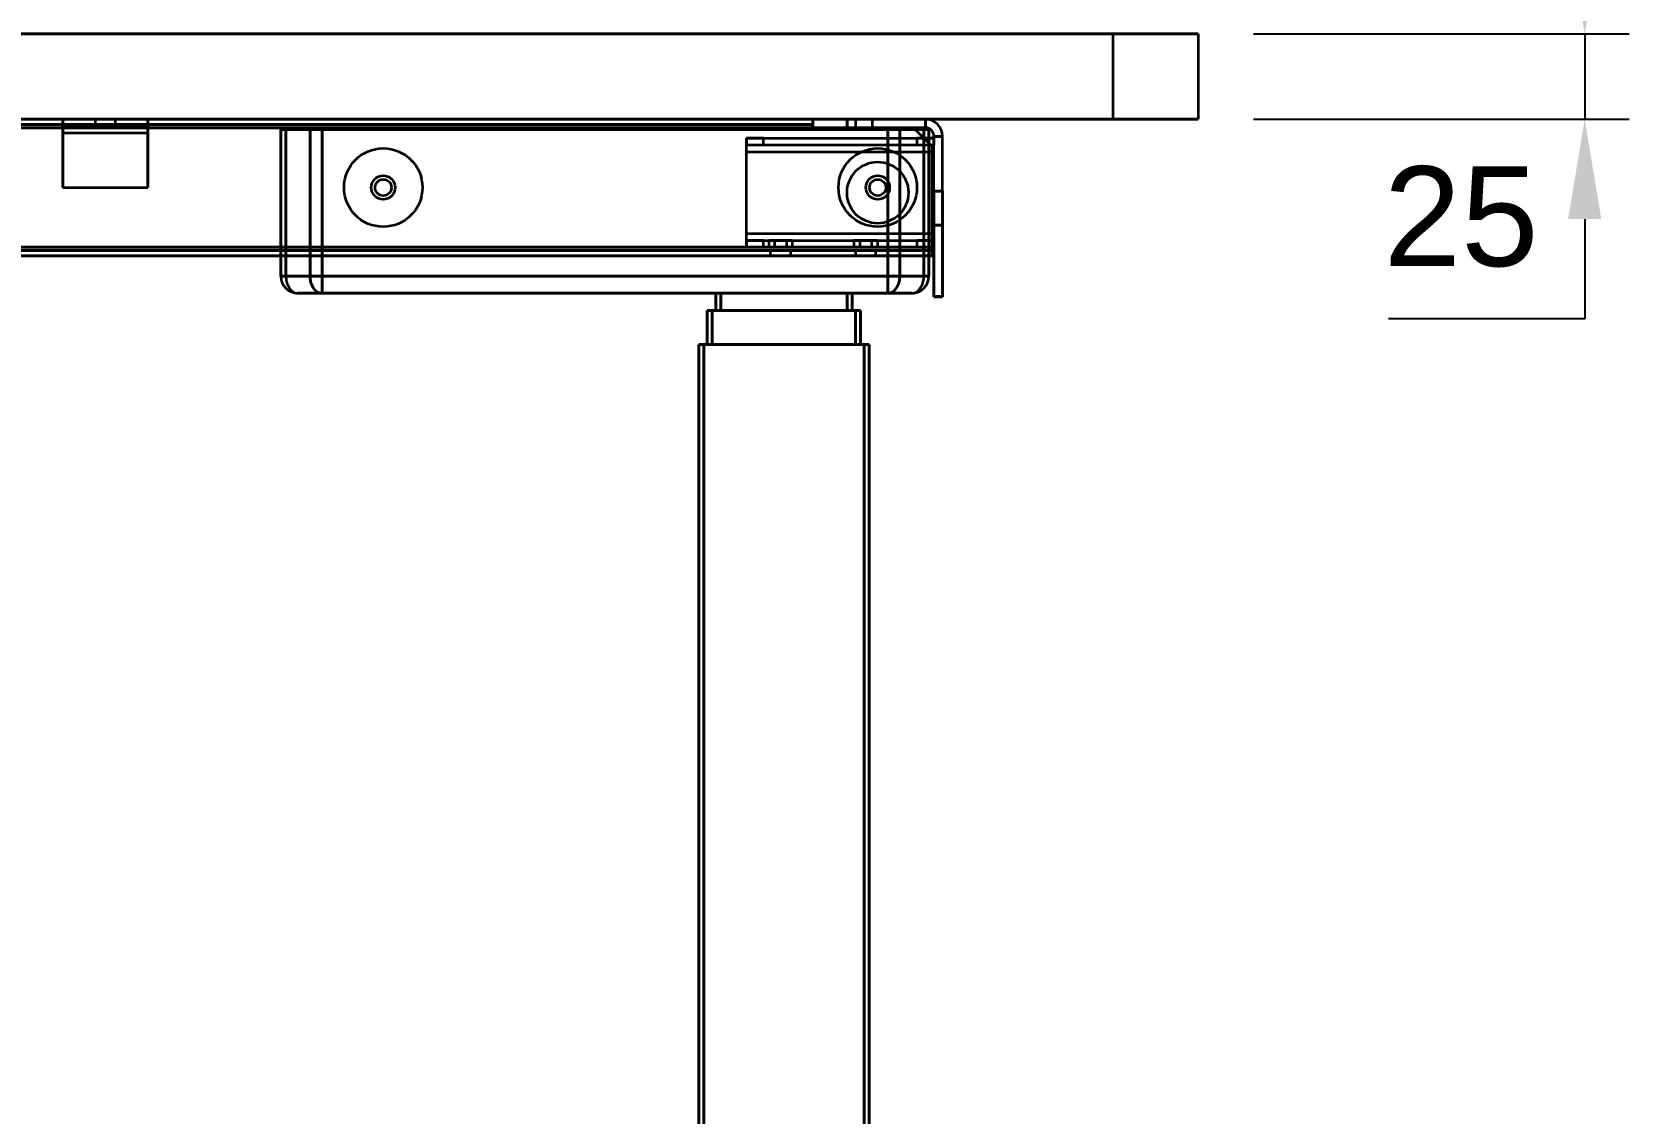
# Model space of a CAD drawing. Header units: millimetres. Extents: x -180 to 3623, y 0 to 2194.
# Drawn here: x 1156.6 to 1625, y 1559.7 to 1876.5 of the extents above; entities that cross this region are included whole.
import ezdxf

# ---------------------------------------------------------------- set-up
doc = ezdxf.new("R2010")
doc.units = ezdxf.units.MM
doc.styles.get("Standard").update_dxf_attribs({"font": 'arial.ttf'})
doc.dimstyles.new('CGJ', dxfattribs={"dimscale": 13, "dimtxt": 2.25, "dimasz": 2.25, "dimexe": 1, "dimexo": 1.25, "dimgap": 1.15, "dimtad": 1, "dimtoh": 1, "dimdec": 1, "dimdsep": 46, "dimtxsty": 'Standard', "dimcen": 0, "dimclrd": 2, "dimclre": 2, "dimclrt": 2, "dimadec": 0, "dimazin": 0, "dimtfac": 1, "dimtdec": 1, "dimtmove": 0, "dimatfit": 0, "dimfxl": 1, "dimtolj": 1, "dimtzin": 0, "dimlwe": -1, "dimarcsym": 2})

# ---------------------------------------------------------------- blocks, each defined once
blk = doc.blocks.new('Drawing View3')
at = {"color": 7, "linetype": 'Continuous', "lineweight": 35}
for p, q in [((1356.5, 615.57), (-93.5, 615.57)), ((-93.5, 615.57), (1356.5, 615.57)), ((1356.5, 615.57), (1356.5, 590.57)), ((1356.5, 615.57), (1356.5, 590.57)), ((1381.5, 615.57), (1356.5, 615.57)), ((1356.5, 615.57), (1381.5, 615.57)), ((1381.5, 615.57), (1381.5, 590.57)), ((1381.5, 615.57), (1381.5, 590.57)), ((1356.5, 590.57), (-93.5, 590.57)), ((-93.5, 590.57), (1356.5, 590.57)), ((-5.5, 590.57), (1268.5, 590.57)), ((-5.5, 590.57), (1268.5, 590.57)), ((1268.5, 590.57), (-5.5, 590.57)), ((1268.5, 590.57), (-5.5, 590.57)), ((1048.5, 586.57), (1048.5, 590.57)), ((1048.5, 590.57), (1073.5, 590.57)), ((1048.5, 590.57), (1048.5, 588.57)), ((1048.5, 588.57), (1048.5, 590.57)), ((1048.5, 590.57), (1048.5, 586.57)), ((1048.5, 590.57), (1073.5, 590.57)), ((1058, 590.57), (1058, 588.57)), ((1064, 590.57), (1058, 590.57)), ((1064, 588.57), (1064, 590.57)), ((1073.5, 586.57), (1073.5, 590.57)), ((1073.5, 590.57), (1073.5, 588.57)), ((1073.5, 588.57), (1073.5, 590.57)), ((1073.5, 590.57), (1073.5, 586.57)), ((1268.5, 590.57), (1268.5, 588.07)), ((1278.5, 590.57), (1268.5, 590.57)), ((1268.5, 590.57), (1278.5, 590.57)), ((1268.5, 588.07), (1268.5, 590.57)), ((1268.5, 590.57), (1268.5, 588.07)), ((1268.5, 588.07), (1268.5, 590.57)), ((1268.5, 588.07), (1268.5, 590.57)), ((1268.5, 590.57), (1268.5, 588.07)), ((1278.5, 588.07), (1278.5, 590.57)), ((1301.5, 590.57), (1278.5, 590.57)), ((1301.5, 590.57), (1278.5, 590.57)), ((1278.5, 590.57), (1278.5, 588.07)), ((1281, 590.57), (1281, 588.07)), ((1281, 590.57), (1281, 588.07)), ((1281, 590.57), (1281, 588.07)), ((1281, 590.57), (1281, 588.07)), ((1286, 590.57), (1281, 590.57)), ((1281, 590.57), (1286, 590.57)), ((1286, 590.57), (1281, 590.57)), ((1281, 590.57), (1286, 590.57)), ((1286, 588.07), (1286, 590.57)), ((1286, 588.07), (1286, 590.57)), ((1286, 588.07), (1286, 590.57)), ((1286, 588.07), (1286, 590.57)), ((1301.5, 590.57), (1301.5, 588.07)), ((1301.5, 588.07), (1301.5, 590.57)), ((1381.5, 590.57), (1356.5, 590.57)), ((1356.5, 590.57), (1381.5, 590.57)), ((-5.5, 589.07), (1268.5, 589.07)), ((-5.5, 589.07), (1268.5, 589.07)), ((1268.5, 589.07), (-5.5, 589.07)), ((1268.5, 589.07), (-5.5, 589.07)), ((-5.5, 588.07), (1268.5, 588.07)), ((-5.5, 588.07), (1268.5, 588.07)), ((-5.5, 588.07), (1268.5, 588.07)), ((-5.5, 588.07), (1268.5, 588.07)), ((1268.5, 588.07), (-5.5, 588.07)), ((1268.5, 588.07), (-5.5, 588.07)), ((1268.5, 588.07), (-5.5, 588.07)), ((1268.5, 588.07), (-5.5, 588.07)), ((1048.5, 586.57), (1048.5, 588.57)), ((1048.5, 588.57), (1048.5, 586.57)), ((1048.5, 588.57), (1073.5, 588.57)), ((1048.5, 588.57), (1073.5, 588.57)), ((1048.5, 586.57), (1048.5, 570.57)), ((1048.5, 586.57), (1073.5, 586.57)), ((1048.5, 570.57), (1048.5, 586.57)), ((1048.5, 586.57), (1073.5, 586.57)), ((1048.5, 570.57), (1048.5, 586.57)), ((1048.5, 586.57), (1073.5, 586.57)), ((1048.5, 586.57), (1073.5, 586.57)), ((1048.5, 586.57), (1048.5, 570.57)), ((1064, 588.57), (1058, 588.57)), ((1073.5, 588.57), (1073.5, 586.57)), ((1073.5, 586.57), (1073.5, 588.57)), ((1073.5, 570.57), (1073.5, 586.57)), ((1073.5, 586.57), (1073.5, 570.57)), ((1073.5, 570.57), (1073.5, 586.57)), ((1073.5, 586.57), (1073.5, 570.57)), ((1113.96, 587.57), (1112.5, 587.57)), ((1112.5, 587.57), (1112.5, 544.57)), ((1112.5, 587.57), (1113.96, 587.57)), ((1112.5, 544.57), (1112.5, 587.57)), ((1121.04, 587.57), (1113.96, 587.57)), ((1113.96, 587.57), (1121.04, 587.57)), ((1113.96, 544.57), (1113.96, 587.57)), ((1113.96, 587.57), (1113.96, 544.57)), ((1124.57, 587.57), (1121.04, 587.57)), ((1121.04, 587.57), (1121.04, 544.57)), ((1121.04, 587.57), (1124.57, 587.57)), ((1121.04, 544.57), (1121.04, 587.57)), ((1290.43, 587.57), (1124.57, 587.57)), ((1124.57, 544.57), (1124.57, 587.57)), ((1124.57, 587.57), (1124.57, 544.57)), ((1124.57, 587.57), (1290.43, 587.57)), ((1268.5, 588.07), (1268.5, 589.07)), ((1268.5, 589.07), (1268.5, 588.07)), ((1268.5, 588.07), (1268.5, 589.07)), ((1268.5, 589.07), (1268.5, 588.07)), ((1268.5, 588.07), (1278.5, 588.07)), ((1278.5, 588.07), (1268.5, 588.07)), ((1268.5, 588.07), (1268.5, 587.57)), ((1268.5, 587.57), (1268.5, 588.07)), ((1268.5, 588.07), (1268.5, 587.57)), ((1268.5, 588.07), (1268.5, 587.57)), ((1268.5, 587.57), (1268.5, 588.07)), ((1268.5, 587.57), (1268.5, 588.07)), ((1268.5, 588.07), (1268.5, 587.57)), ((1268.5, 587.57), (1268.5, 588.07)), ((1268.5, 587.57), (1298.5, 587.57)), ((1268.5, 587.57), (1298.5, 587.57)), ((1298.5, 587.57), (1268.5, 587.57)), ((1268.5, 587.57), (1298.5, 587.57)), ((1298.5, 587.57), (1268.5, 587.57)), ((1298.5, 587.57), (1268.5, 587.57)), ((1268.5, 587.57), (1298.5, 587.57)), ((1298.5, 587.57), (1268.5, 587.57)), ((1301.5, 588.07), (1278.5, 588.07)), ((1301.5, 588.07), (1278.5, 588.07)), ((1286, 588.07), (1281, 588.07)), ((1286, 588.07), (1281, 588.07)), ((1286, 588.07), (1281, 588.07)), ((1286, 588.07), (1281, 588.07)), ((1293.96, 587.57), (1290.43, 587.57)), ((1290.43, 587.57), (1290.43, 544.57)), ((1290.43, 587.57), (1293.96, 587.57)), ((1290.43, 544.57), (1290.43, 587.57)), ((1301.04, 587.57), (1293.96, 587.57)), ((1293.96, 587.57), (1301.04, 587.57)), ((1293.96, 544.57), (1293.96, 587.57)), ((1293.96, 587.57), (1293.96, 544.57)), ((1303.5, 582.57), (1298.5, 587.57)), ((1298.5, 587.57), (1303.5, 582.57)), ((1303.5, 582.57), (1298.5, 587.57)), ((1298.5, 587.57), (1303.5, 582.57)), ((1298.5, 587.57), (1303.5, 582.57)), ((1303.5, 582.57), (1298.5, 587.57)), ((1298.5, 587.57), (1303.5, 582.57)), ((1303.5, 582.57), (1298.5, 587.57)), ((1302.5, 587.57), (1301.04, 587.57)), ((1301.04, 587.57), (1301.04, 544.57)), ((1301.04, 587.57), (1302.5, 587.57)), ((1301.04, 544.57), (1301.04, 587.57)), ((1302.5, 544.57), (1302.5, 587.57)), ((1302.5, 587.57), (1302.5, 544.57)), ((1306.5, 585.57), (1304, 585.57)), ((1304, 569.48), (1304, 585.57)), ((1304, 569.48), (1304, 585.57)), ((1304, 585.57), (1306.5, 585.57)), ((1306.5, 569.48), (1306.5, 585.57)), ((1306.5, 569.48), (1306.5, 585.57)), ((1249, 581.07), (1249, 585.07)), ((1249, 585.07), (1249, 583.07)), ((1249, 583.07), (1249, 585.07)), ((1254, 585.07), (1249, 585.07)), ((1249, 585.07), (1304, 585.07)), ((1249, 581.07), (1249, 585.07)), ((1249, 585.07), (1304, 585.07)), ((1254, 585.07), (1249, 585.07)), ((1249, 585.07), (1249, 583.07)), ((1249, 583.07), (1249, 585.07)), ((1249, 583.07), (1254, 583.07)), ((1249, 581.07), (1249, 583.07)), ((1249, 583.07), (1304, 583.07)), ((1249, 583.07), (1304, 583.07)), ((1249, 583.07), (1254, 583.07)), ((1249, 581.07), (1249, 583.07)), ((1249, 557.07), (1249, 581.07)), ((1249, 581.07), (1304, 581.07)), ((1249, 581.07), (1304, 581.07)), ((1249, 557.07), (1249, 581.07)), ((1249, 581.07), (1304, 581.07)), ((1249, 557.07), (1249, 581.07)), ((1249, 581.07), (1304, 581.07)), ((1249, 557.07), (1249, 581.07)), ((1254, 585.07), (1299, 585.07)), ((1254, 583.07), (1254, 585.07)), ((1254, 585.07), (1299, 585.07)), ((1254, 583.07), (1254, 585.07)), ((1254, 583.07), (1299, 583.07)), ((1254, 583.07), (1299, 583.07)), ((1304, 585.07), (1299, 585.07)), ((1299, 585.07), (1299, 583.07)), ((1304, 585.07), (1299, 585.07)), ((1299, 585.07), (1299, 583.07)), ((1299, 583.07), (1304, 583.07)), ((1299, 583.07), (1304, 583.07)), ((1303.5, 582.57), (1303.5, 553.07)), ((1303.5, 553.07), (1303.5, 582.57)), ((1303.5, 553.07), (1303.5, 582.57)), ((1303.5, 582.57), (1303.5, 553.07)), ((1303.5, 553.07), (1303.5, 582.57)), ((1303.5, 582.57), (1303.5, 553.07)), ((1303.5, 582.57), (1303.5, 553.07)), ((1303.5, 553.07), (1303.5, 582.57)), ((1304, 581.07), (1304, 585.07)), ((1304, 583.07), (1304, 585.07)), ((1304, 585.07), (1304, 583.07)), ((1304, 585.07), (1304, 583.07)), ((1304, 581.07), (1304, 585.07)), ((1304, 583.07), (1304, 585.07)), ((1304, 581.07), (1304, 583.07)), ((1304, 581.07), (1304, 583.07)), ((1304, 557.07), (1304, 581.07)), ((1304, 557.07), (1304, 581.07)), ((1304, 557.07), (1304, 581.07)), ((1304, 557.07), (1304, 581.07)), ((1048.5, 570.57), (1073.5, 570.57)), ((1048.5, 570.57), (1073.5, 570.57)), ((1048.5, 570.57), (1073.5, 570.57)), ((1048.5, 570.57), (1073.5, 570.57)), ((1304, 569.48), (1306.5, 569.48)), ((1304, 569.48), (1304, 559.55)), ((1304, 559.55), (1304, 569.48)), ((1306.5, 569.48), (1304, 569.48)), ((1306.5, 559.55), (1306.5, 569.48)), ((1306.5, 569.48), (1306.5, 559.55)), ((1304, 559.55), (1304, 538.64)), ((1304, 538.64), (1304, 559.55)), ((1304, 559.55), (1306.5, 559.55)), ((1306.5, 559.55), (1304, 559.55)), ((1306.5, 538.64), (1306.5, 559.55)), ((1306.5, 559.55), (1306.5, 538.64)), ((-40.5, 553.07), (1303.5, 553.07)), ((-40.5, 553.07), (1303.5, 553.07)), ((-40.5, 553.07), (1303.5, 553.07)), ((-40.5, 553.07), (1303.5, 553.07)), ((1303.5, 553.07), (-40.5, 553.07)), ((1303.5, 553.07), (-40.5, 553.07)), ((1303.5, 553.07), (-40.5, 553.07)), ((1303.5, 553.07), (-40.5, 553.07)), ((1249, 553.07), (1249, 557.07)), ((1249, 555.07), (1249, 557.07)), ((1249, 557.07), (1304, 557.07)), ((1249, 557.07), (1304, 557.07)), ((1249, 555.07), (1249, 557.07)), ((1249, 557.07), (1304, 557.07)), ((1249, 553.07), (1249, 557.07)), ((1249, 557.07), (1304, 557.07)), ((1254, 555.07), (1249, 555.07)), ((1249, 555.07), (1304, 555.07)), ((1249, 555.07), (1249, 553.07)), ((1249, 553.07), (1249, 555.07)), ((1249, 553.07), (1249, 555.07)), ((1249, 555.07), (1304, 555.07)), ((1254, 555.07), (1249, 555.07)), ((1249, 555.07), (1249, 553.07)), ((1249, 553.07), (1254, 553.07)), ((1249, 553.07), (1304, 553.07)), ((1249, 553.07), (1254, 553.07)), ((1249, 553.07), (1304, 553.07)), ((1254, 555.07), (1299, 555.07)), ((1254, 553.07), (1254, 555.07)), ((1254, 553.07), (1254, 555.07)), ((1254, 555.07), (1299, 555.07)), ((1254, 553.07), (1299, 553.07)), ((1254, 553.07), (1299, 553.07)), ((1257.27, 555.07), (1255.54, 555.07)), ((1255.54, 555.07), (1255.54, 553.07)), ((1255.54, 555.07), (1257.27, 555.07)), ((1257.27, 555.07), (1255.54, 555.07)), ((1255.54, 555.07), (1257.27, 555.07)), ((1255.54, 555.07), (1255.54, 553.07)), ((1255.54, 553.07), (1257.27, 553.07)), ((1257.27, 553.07), (1255.54, 553.07)), ((1257.27, 553.07), (1255.54, 553.07)), ((1255.54, 553.07), (1257.27, 553.07)), ((1257.27, 555.07), (1257.27, 553.07)), ((1257.27, 555.07), (1260.73, 555.07)), ((1260.73, 555.07), (1257.27, 555.07)), ((1257.27, 555.07), (1257.27, 553.07)), ((1260.73, 555.07), (1257.27, 555.07)), ((1257.27, 555.07), (1257.27, 553.07)), ((1257.27, 555.07), (1257.27, 553.07)), ((1257.27, 555.07), (1260.73, 555.07)), ((1260.73, 553.07), (1257.27, 553.07)), ((1257.27, 553.07), (1260.73, 553.07)), ((1260.73, 553.07), (1257.27, 553.07)), ((1257.27, 553.07), (1260.73, 553.07)), ((1262.46, 555.07), (1260.73, 555.07)), ((1260.73, 555.07), (1260.73, 553.07)), ((1260.73, 555.07), (1260.73, 553.07)), ((1260.73, 555.07), (1262.46, 555.07)), ((1262.46, 555.07), (1260.73, 555.07)), ((1260.73, 555.07), (1260.73, 553.07)), ((1260.73, 555.07), (1260.73, 553.07)), ((1260.73, 555.07), (1262.46, 555.07)), ((1260.73, 553.07), (1262.46, 553.07)), ((1262.46, 553.07), (1260.73, 553.07)), ((1262.46, 553.07), (1260.73, 553.07)), ((1260.73, 553.07), (1262.46, 553.07)), ((1262.46, 555.07), (1262.46, 553.07)), ((1262.46, 555.07), (1262.46, 553.07)), ((1280.54, 555.07), (1282.27, 555.07)), ((1282.27, 555.07), (1280.54, 555.07)), ((1280.54, 555.07), (1280.54, 553.07)), ((1280.54, 555.07), (1280.54, 553.07)), ((1282.27, 555.07), (1280.54, 555.07)), ((1280.54, 555.07), (1282.27, 555.07)), ((1282.27, 553.07), (1280.54, 553.07)), ((1280.54, 553.07), (1282.27, 553.07)), ((1282.27, 553.07), (1280.54, 553.07)), ((1280.54, 553.07), (1282.27, 553.07)), ((1285.73, 555.07), (1282.27, 555.07)), ((1282.27, 555.07), (1282.27, 553.07)), ((1282.27, 555.07), (1285.73, 555.07)), ((1282.27, 555.07), (1282.27, 553.07)), ((1282.27, 555.07), (1282.27, 553.07)), ((1282.27, 555.07), (1282.27, 553.07)), ((1285.73, 555.07), (1282.27, 555.07)), ((1282.27, 555.07), (1285.73, 555.07)), ((1282.27, 553.07), (1285.73, 553.07)), ((1285.73, 553.07), (1282.27, 553.07)), ((1285.73, 553.07), (1282.27, 553.07)), ((1282.27, 553.07), (1285.73, 553.07)), ((1287.46, 555.07), (1285.73, 555.07)), ((1285.73, 555.07), (1285.73, 553.07)), ((1285.73, 555.07), (1285.73, 553.07)), ((1285.73, 555.07), (1287.46, 555.07)), ((1285.73, 555.07), (1285.73, 553.07)), ((1285.73, 555.07), (1285.73, 553.07)), ((1287.46, 555.07), (1285.73, 555.07)), ((1285.73, 555.07), (1287.46, 555.07)), ((1285.73, 553.07), (1287.46, 553.07)), ((1287.46, 553.07), (1285.73, 553.07)), ((1287.46, 553.07), (1285.73, 553.07)), ((1285.73, 553.07), (1287.46, 553.07)), ((1287.46, 555.07), (1287.46, 553.07)), ((1287.46, 555.07), (1287.46, 553.07)), ((1304, 555.07), (1299, 555.07)), ((1299, 555.07), (1299, 553.07)), ((1304, 555.07), (1299, 555.07)), ((1299, 555.07), (1299, 553.07)), ((1299, 553.07), (1304, 553.07)), ((1299, 553.07), (1304, 553.07)), ((1303.5, 553.07), (1303.5, 552.07)), ((1303.5, 552.07), (1303.5, 553.07)), ((1303.5, 550.57), (1303.5, 553.07)), ((1303.5, 553.07), (1303.5, 550.57)), ((1303.5, 553.07), (1303.5, 552.07)), ((1303.5, 552.07), (1303.5, 553.07)), ((1303.5, 553.07), (1303.5, 550.57)), ((1303.5, 550.57), (1303.5, 553.07)), ((1304, 555.07), (1304, 557.07)), ((1304, 553.07), (1304, 557.07)), ((1304, 555.07), (1304, 557.07)), ((1304, 553.07), (1304, 557.07)), ((1304, 553.07), (1304, 555.07)), ((1304, 555.07), (1304, 553.07)), ((1304, 555.07), (1304, 553.07)), ((1304, 553.07), (1304, 555.07)), ((-40.5, 552.07), (1303.5, 552.07)), ((-40.5, 552.07), (1303.5, 552.07)), ((1303.5, 552.07), (-40.5, 552.07)), ((1303.5, 552.07), (-40.5, 552.07)), ((-40.5, 550.57), (1303.5, 550.57)), ((-40.5, 550.57), (1303.5, 550.57)), ((1303.5, 550.57), (-40.5, 550.57)), ((1303.5, 550.57), (-40.5, 550.57)), ((1256, 552.07), (1256, 550.57)), ((1256, 552.07), (1256, 550.57)), ((1262, 552.07), (1256, 552.07)), ((1256, 552.07), (1262, 552.07)), ((1262, 550.57), (1256.01, 550.57)), ((1262, 550.57), (1256.01, 550.57)), ((1262, 550.57), (1262, 552.07)), ((1262, 550.57), (1262, 552.07)), ((1281, 552.07), (1281, 550.57)), ((1281, 552.07), (1281, 550.57)), ((1287, 552.07), (1281, 552.07)), ((1281, 552.07), (1287, 552.07)), ((1287, 550.57), (1281.01, 550.57)), ((1287, 550.57), (1281.01, 550.57)), ((1287, 550.57), (1287, 552.07)), ((1287, 550.57), (1287, 552.07)), ((1112.5, 544.57), (1113.96, 544.57)), ((1113.96, 544.57), (1112.5, 544.57)), ((1121.04, 544.57), (1113.96, 544.57)), ((1113.96, 544.57), (1121.04, 544.57)), ((1121.04, 544.57), (1124.57, 544.57)), ((1124.57, 544.57), (1121.04, 544.57)), ((1124.57, 539.57), (1124.57, 544.57)), ((1290.43, 544.57), (1124.57, 544.57)), ((1124.57, 544.57), (1124.57, 539.57)), ((1124.57, 544.57), (1290.43, 544.57)), ((1290.43, 544.57), (1293.96, 544.57)), ((1290.43, 539.57), (1290.43, 544.57)), ((1290.43, 544.57), (1290.43, 539.57)), ((1293.96, 544.57), (1290.43, 544.57)), ((1301.04, 544.57), (1293.96, 544.57)), ((1293.96, 544.57), (1301.04, 544.57)), ((1301.04, 544.57), (1302.5, 544.57)), ((1302.5, 544.57), (1301.04, 544.57)), ((1117.5, 539.57), (1124.57, 539.57)), ((1124.57, 539.57), (1117.5, 539.57)), ((1124.57, 539.57), (1290.43, 539.57)), ((1290.43, 539.57), (1124.57, 539.57)), ((1240, 539.57), (1241.5, 539.57)), ((1240, 534.57), (1240, 539.57)), ((1241.5, 539.57), (1240, 539.57)), ((1240, 539.57), (1240, 534.57)), ((1241.5, 539.57), (1278.5, 539.57)), ((1278.5, 539.57), (1241.5, 539.57)), ((1241.5, 539.57), (1241.5, 534.57)), ((1241.5, 534.57), (1241.5, 539.57)), ((1278.5, 539.57), (1280, 539.57)), ((1278.5, 534.57), (1278.5, 539.57)), ((1280, 539.57), (1278.5, 539.57)), ((1278.5, 539.57), (1278.5, 534.57)), ((1280, 539.57), (1280, 534.57)), ((1280, 534.57), (1280, 539.57)), ((1290.43, 539.57), (1297.5, 539.57)), ((1297.5, 539.57), (1290.43, 539.57)), ((1304, 538.64), (1304, 538.57)), ((1304, 538.57), (1304, 538.64)), ((1306.5, 538.64), (1304, 538.64)), ((1304, 538.64), (1306.5, 538.64)), ((1306.5, 538.64), (1306.5, 538.57)), ((1306.5, 538.57), (1306.5, 538.64)), ((1239, 534.57), (1237.5, 534.57)), ((1237.5, 534.57), (1237.5, 524.57)), ((1237.5, 534.57), (1239, 534.57)), ((1237.5, 524.57), (1237.5, 534.57)), ((1239, 534.57), (1281, 534.57)), ((1239, 524.57), (1239, 534.57)), ((1239, 534.57), (1239, 524.57)), ((1281, 534.57), (1239, 534.57)), ((1241.5, 534.57), (1240, 534.57)), ((1240, 534.57), (1241.5, 534.57)), ((1241.5, 534.57), (1278.5, 534.57)), ((1278.5, 534.57), (1241.5, 534.57)), ((1280, 534.57), (1278.5, 534.57)), ((1278.5, 534.57), (1280, 534.57)), ((1282.5, 534.57), (1281, 534.57)), ((1281, 534.57), (1281, 524.57)), ((1281, 534.57), (1282.5, 534.57)), ((1281, 524.57), (1281, 534.57)), ((1282.5, 524.57), (1282.5, 534.57)), ((1282.5, 534.57), (1282.5, 524.57)), ((1304, 538.57), (1306.5, 538.57)), ((1306.5, 538.57), (1304, 538.57)), ((1236.5, 524.57), (1235, 524.57)), ((1235, 524.57), (1235, 24.57)), ((1235, 524.57), (1236.5, 524.57)), ((1235, 24.57), (1235, 524.57)), ((1236.5, 524.57), (1283.5, 524.57)), ((1283.5, 524.57), (1236.5, 524.57)), ((1236.5, 24.57), (1236.5, 524.57)), ((1236.5, 524.57), (1236.5, 24.57)), ((1237.5, 524.57), (1239, 524.57)), ((1239, 524.57), (1237.5, 524.57)), ((1239, 524.57), (1281, 524.57)), ((1281, 524.57), (1239, 524.57)), ((1281, 524.57), (1282.5, 524.57)), ((1282.5, 524.57), (1281, 524.57)), ((1285, 524.57), (1283.5, 524.57)), ((1283.5, 524.57), (1283.5, 24.57)), ((1283.5, 524.57), (1285, 524.57)), ((1283.5, 24.57), (1283.5, 524.57)), ((1285, 24.57), (1285, 524.57)), ((1285, 524.57), (1285, 24.57))]:
    blk.add_line(p, q, dxfattribs=at)
at = {"color": 7, "linetype": 'Continuous', "lineweight": 35, "flags": 128}
for points in [[(1113.96, 544.57), (1113.98, 544.18), (1114.01, 543.79), (1114.06, 543.41), (1114.14, 543.03), (1114.23, 542.66), (1114.35, 542.3), (1114.49, 541.96), (1114.64, 541.63), (1114.81, 541.33), (1115, 541.04), (1115.2, 540.77), (1115.42, 540.53), (1115.65, 540.31), (1115.89, 540.12), (1116.15, 539.95), (1116.41, 539.82), (1116.67, 539.71), (1116.95, 539.63), (1117.22, 539.59), (1117.5, 539.57)], [(1113.96, 544.57), (1113.98, 544.18), (1114.01, 543.79), (1114.06, 543.41), (1114.14, 543.03), (1114.23, 542.66), (1114.35, 542.3), (1114.49, 541.96), (1114.64, 541.63), (1114.81, 541.33), (1115, 541.04), (1115.2, 540.77), (1115.42, 540.53), (1115.65, 540.31), (1115.89, 540.12), (1116.15, 539.95), (1116.41, 539.82), (1116.67, 539.71), (1116.95, 539.63), (1117.22, 539.59), (1117.5, 539.57)], [(1124.57, 539.57), (1124.29, 539.59), (1124.02, 539.63), (1123.75, 539.71), (1123.48, 539.82), (1123.22, 539.95), (1122.97, 540.12), (1122.72, 540.31), (1122.49, 540.53), (1122.27, 540.77), (1122.07, 541.04), (1121.88, 541.33), (1121.71, 541.63), (1121.56, 541.96), (1121.42, 542.3), (1121.3, 542.66), (1121.21, 543.03), (1121.13, 543.41), (1121.08, 543.79), (1121.05, 544.18), (1121.04, 544.57)], [(1121.04, 544.57), (1121.05, 544.18), (1121.08, 543.79), (1121.13, 543.41), (1121.21, 543.03), (1121.3, 542.66), (1121.42, 542.3), (1121.56, 541.96), (1121.71, 541.63), (1121.88, 541.33), (1122.07, 541.04), (1122.27, 540.77), (1122.49, 540.53), (1122.72, 540.31), (1122.97, 540.12), (1123.22, 539.95), (1123.48, 539.82), (1123.75, 539.71), (1124.02, 539.63), (1124.29, 539.59), (1124.57, 539.57)], [(1290.43, 539.57), (1290.71, 539.59), (1290.98, 539.63), (1291.25, 539.71), (1291.52, 539.82), (1291.78, 539.95), (1292.03, 540.12), (1292.28, 540.31), (1292.51, 540.53), (1292.73, 540.77), (1292.93, 541.04), (1293.12, 541.33), (1293.29, 541.63), (1293.44, 541.96), (1293.58, 542.3), (1293.7, 542.66), (1293.79, 543.03), (1293.87, 543.41), (1293.92, 543.79), (1293.95, 544.18), (1293.96, 544.57)], [(1293.96, 544.57), (1293.95, 544.18), (1293.92, 543.79), (1293.87, 543.41), (1293.79, 543.03), (1293.7, 542.66), (1293.58, 542.3), (1293.44, 541.96), (1293.29, 541.63), (1293.12, 541.33), (1292.93, 541.04), (1292.73, 540.77), (1292.51, 540.53), (1292.28, 540.31), (1292.03, 540.12), (1291.78, 539.95), (1291.52, 539.82), (1291.25, 539.71), (1290.98, 539.63), (1290.71, 539.59), (1290.43, 539.57)], [(1297.5, 539.57), (1297.78, 539.59), (1298.05, 539.63), (1298.33, 539.71), (1298.59, 539.82), (1298.85, 539.95), (1299.11, 540.12), (1299.35, 540.31), (1299.58, 540.53), (1299.8, 540.77), (1300, 541.04), (1300.19, 541.33), (1300.36, 541.63), (1300.51, 541.96), (1300.65, 542.3), (1300.77, 542.66), (1300.86, 543.03), (1300.94, 543.41), (1300.99, 543.79), (1301.02, 544.18), (1301.04, 544.57)], [(1297.5, 539.57), (1297.78, 539.59), (1298.05, 539.63), (1298.33, 539.71), (1298.59, 539.82), (1298.85, 539.95), (1299.11, 540.12), (1299.35, 540.31), (1299.58, 540.53), (1299.8, 540.77), (1300, 541.04), (1300.19, 541.33), (1300.36, 541.63), (1300.51, 541.96), (1300.65, 542.3), (1300.77, 542.66), (1300.86, 543.03), (1300.94, 543.41), (1300.99, 543.79), (1301.02, 544.18), (1301.04, 544.57)]]:
    blk.add_lwpolyline(points, dxfattribs=at)
at = {"color": 7, "linetype": 'Continuous', "lineweight": 35}
for centre, radius in [((1142.5, 570.57), 11.5), ((1142.5, 570.57), 11.5), ((1142.5, 570.57), 11.5), ((1142.5, 570.57), 11.5), ((1287.5, 570.57), 11.5), ((1287.5, 570.57), 11.5), ((1287.5, 570.57), 11.5), ((1287.5, 570.57), 11.5), ((1287.5, 569.07), 9), ((1287.5, 569.07), 9), ((1287.5, 569.07), 9), ((1287.5, 569.07), 9), ((1142.5, 570.57), 3.5), ((1142.5, 570.57), 3.5), ((1142.5, 570.57), 3.5), ((1142.5, 570.57), 3.5), ((1142.5, 570.57), 2.4), ((1142.5, 570.57), 2.4), ((1142.5, 570.57), 2.4), ((1142.5, 570.57), 2.4), ((1287.5, 570.57), 3.5), ((1287.5, 570.57), 3.5), ((1287.5, 570.57), 3.5), ((1287.5, 570.57), 3.5), ((1287.5, 570.57), 2.4), ((1287.5, 570.57), 2.4), ((1287.5, 570.57), 2.4), ((1287.5, 570.57), 2.4)]:
    blk.add_circle(centre, radius, dxfattribs=at)
for centre, radius, start, end in [((1301.5, 585.57), 5, 0, 90), ((1301.5, 585.57), 5, 0, 90), ((1301.5, 585.57), 2.5, 0, 90), ((1301.5, 585.57), 2.5, 0, 90), ((1117.5, 544.57), 5, 180, 270), ((1117.5, 544.57), 5, 180, 270), ((1297.5, 544.57), 5, 270, 0), ((1297.5, 544.57), 5, 270, 0)]:
    blk.add_arc(centre, radius, start, end, dxfattribs=at)
blk = doc.blocks.new('*D54')
at = {"color": 2, "transparency": 16777216}
for p, q in [((-1.34, 1892.18), (-1.34, 1962.5)), ((1498.66, 1892.18), (1498.66, 1962.5))]:
    blk.add_line(p, q, dxfattribs=at)
at = {"color": 2, "lineweight": -2, "transparency": 16777216}
blk.add_line((27.91, 1949.5), (1469.41, 1949.5), dxfattribs=at)
at = {"color": 2, "transparency": 16777216}
for points in [[(27.91, 1954.38), (27.91, 1944.62), (-1.34, 1949.5)], [(1469.41, 1954.38), (1469.41, 1944.62), (1498.66, 1949.5)]]:
    blk.add_solid(points, dxfattribs=at)
at = {"layer": 'Defpoints', "color": 0, "transparency": 16777216}
for p in [(1498.66, 1949.5), (-1.34, 1875.93), (1498.66, 1875.93)]:
    blk.add_point(p, dxfattribs=at)
at = {"color": 2, "transparency": 16777216, "insert": (748.66, 1979.58), "char_height": 29.25, "attachment_point": 5}
blk.add_mtext('\\A1;1200 / 1350 / 1500 / 1650 / 1800', dxfattribs=at)
blk = doc.blocks.new('*D55')
at = {"color": 2, "lineweight": -2, "transparency": 16777216}
for p, q in [((1612, 1905.18), (1612, 1934.43)), ((1612, 1875.93), (1612, 1850.93)), ((1612, 1821.68), (1612, 1792.43)), ((1612, 1792.43), (1554.43, 1792.43))]:
    blk.add_line(p, q, dxfattribs=at)
at = {"color": 2, "transparency": 16777216}
for p, q in [((1514.91, 1875.93), (1625, 1875.93)), ((1514.91, 1850.93), (1625, 1850.93))]:
    blk.add_line(p, q, dxfattribs=at)
for points in [[(1607.13, 1905.18), (1616.88, 1905.18), (1612, 1875.93)], [(1607.13, 1821.68), (1616.88, 1821.68), (1612, 1850.93)]]:
    blk.add_solid(points, dxfattribs=at)
at = {"layer": 'Defpoints', "color": 0, "transparency": 16777216}
for p in [(1498.66, 1875.93), (1498.66, 1850.93), (1612, 1850.93)]:
    blk.add_point(p, dxfattribs=at)
at = {"color": 2, "transparency": 16777216, "insert": (1575.74, 1822.31), "char_height": 29.25, "attachment_point": 5}
blk.add_mtext('\\A1;25', dxfattribs=at)

msp = doc.modelspace()

# ---------------------------------------------------------------- block references
at = {"color": 7, "linetype": 'Continuous', "lineweight": 35}
msp.add_blockref('Drawing View3', (117.16, 1260.35), dxfattribs=at)

# ---------------------------------------------------------------- dimensions: what is measured, and where the dimension line sits
dim = msp.add_linear_dim(base=(1498.66, 1949.5), p1=(-1.34, 1875.93), p2=(1498.66, 1875.93), text='1200 / 1350 / <> / 1650 / 1800', dimstyle='CGJ')
dim.commit()
dim.dimension.update_dxf_attribs({"geometry": '*D54', "text_midpoint": (748.66, 1979.58)})
dim = msp.add_linear_dim(base=(1612, 1850.93), p1=(1498.66, 1875.93), p2=(1498.66, 1850.93), angle=90, dimstyle='CGJ')
dim.commit()
dim.dimension.update_dxf_attribs({"geometry": '*D55', "text_midpoint": (1575.74, 1822.31)})

doc.saveas('drawing.dxf')
